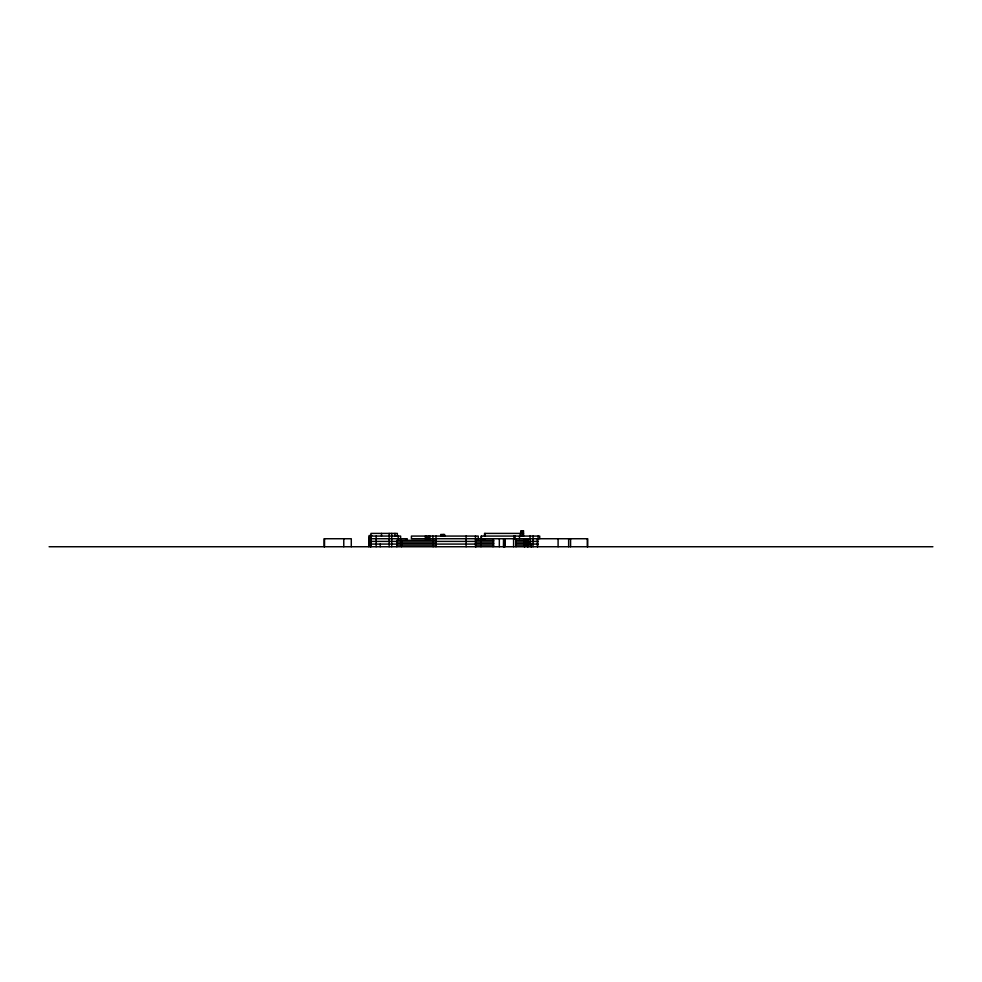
<?xml version="1.0" encoding="UTF-8"?>
<svg xmlns="http://www.w3.org/2000/svg" width="982" height="982" viewBox="0 0 982 982"><rect width="100%" height="100%" fill="white"/><g stroke="black" fill="none" stroke-linecap="round" stroke-linejoin="round"><path stroke-width="1.47" d="M523.541 533.41L484.531 533.41L484.531 536.074M371.712 535.546L369.06 535.546L369.06 545.145M369.06 537.142L369.919 537.142M370.361 538.737L368.888 538.737L368.888 546.741M370.582 538.737L407.248 538.737L407.248 540.346M368.888 540.346L370.361 540.346M435.971 540.346L396.851 540.346L396.851 546.741M476.11 540.346L494.044 540.346M515.685 540.346L527.813 540.346M370.582 541.401L396.888 541.401M436.02 541.401L475.46 541.401M530.034 541.401L538.087 541.401M368.888 541.941L370.582 541.941M396.851 541.941L435.971 541.941M476.11 541.941L494.044 541.941M515.685 541.941L527.813 541.941M530.034 541.941L528.463 541.941L528.463 543.537M368.888 543.537L370.582 543.537M396.851 543.537L435.971 543.537M476.11 543.537L494.044 543.537M515.685 543.537L531.397 543.537L531.397 546.741M370.582 544.077L396.888 544.077M436.02 544.077L475.46 544.077M538.087 544.077L530.034 544.077L530.034 536.074M368.888 545.145L370.582 545.145M396.851 545.145L435.971 545.145M476.11 545.145L494.044 545.145M515.685 545.145L531.397 545.145M49.1 546.741L932.9 546.741M587.715 546.741L587.715 538.737L411.433 538.737L411.433 536.074L478.234 536.074L478.234 538.737M587.285 538.737L587.285 546.741M570.579 538.737L570.579 546.741M568.652 538.737L568.652 546.741M558.095 538.737L558.095 546.741M539.707 538.737L539.707 536.074L481.205 536.074L481.205 538.737M538.087 536.074L538.087 538.737M537.67 538.737L537.67 546.741M537.375 538.737L537.375 546.741M533.054 536.074L533.054 546.741M530.98 543.537L530.98 546.741M527.972 538.737L527.972 546.741M527.813 538.737L527.813 546.741M527.518 538.737L527.518 546.741M524.756 538.737L524.756 546.741M524.302 538.737L524.302 546.741M523.541 536.074L523.541 530.734L520.988 530.734L520.988 536.074M523.062 530.734L523.062 536.074M521.442 530.734L521.442 533.41M520.19 533.41L520.19 536.074M519.503 536.074L519.503 538.737M516.053 538.737L516.053 546.741M515.096 536.074L515.096 538.737M513.917 536.074L513.917 538.737M513.598 538.737L513.598 546.741M504.944 538.737L504.944 546.741M504.601 538.737L504.601 546.741M504.171 538.737L504.171 546.741M503.926 538.737L503.926 546.741M503.545 538.737L503.422 546.741M499.335 538.737L499.335 546.741M493.001 538.737L493.001 546.741M484.998 533.41L484.998 536.074M484.396 538.737L484.396 540.346M483.218 538.737L483.218 540.346M481.401 536.074L481.401 538.737M480.984 538.737L480.984 546.741M476.11 538.737L476.11 546.741M475.46 536.074L475.46 546.741M466.106 536.074L466.106 546.741M444.637 536.074L444.637 534.478L440.722 534.478L440.722 536.074M443.226 534.478L443.226 536.074M436.02 536.074L435.971 546.741M433.136 540.346L433.136 546.741M432.89 536.074L432.89 538.737M429.92 536.074L429.92 538.737M428.717 536.074L428.717 538.737M425.316 536.074L425.316 538.737M405.713 538.737L405.713 540.346M401.528 540.346L401.528 546.741M400.619 538.737L400.619 536.074L370.582 536.074L370.582 546.741M398.189 536.074L398.189 538.737M397.354 536.074L397.354 533.41L370.938 533.41L370.938 546.741M394.96 533.41L394.96 536.074M391.708 533.41L391.708 546.741M389.154 533.41L389.154 546.741M381.495 533.41L381.495 536.074M380.218 544.077L380.218 546.741M376.155 536.074L376.155 546.741M351.286 546.741L351.286 538.737L324.121 538.737L324.121 546.741M343.774 538.737L343.774 546.741M324.526 538.737L324.526 546.741M426.765 538.737L426.765 536.074L426.679 538.737"/></g></svg>
